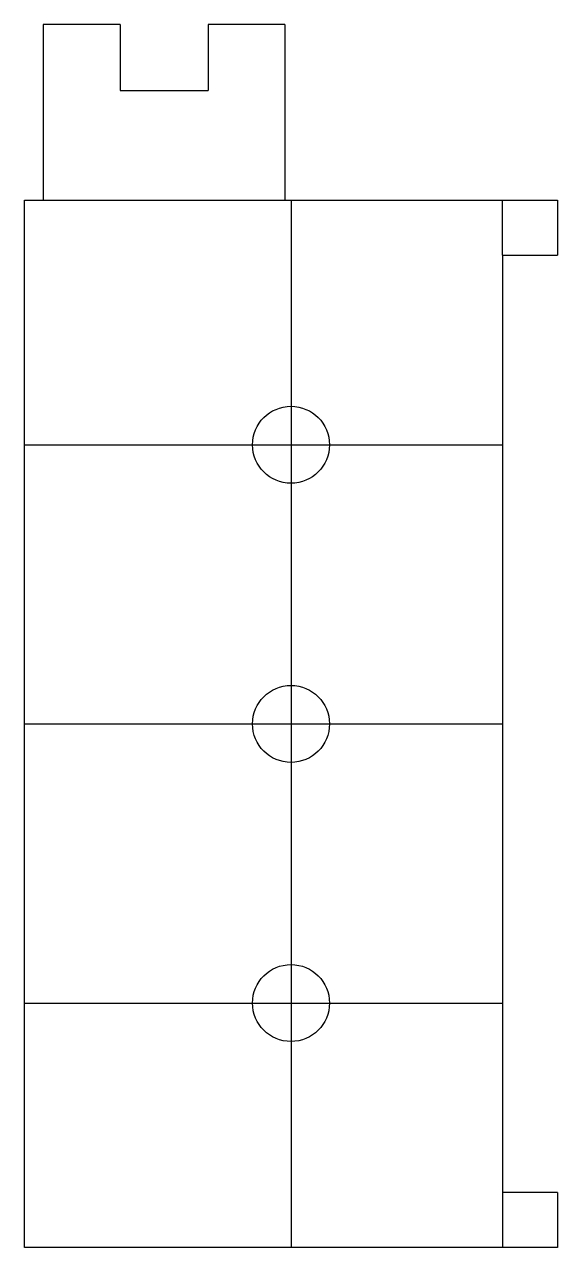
# Model space of a CAD drawing. Extents: x -2.4 to 2.4, y -4.8 to 6.4.
import ezdxf

# ---------------------------------------------------------------- set-up
doc = ezdxf.new("R2010")
doc.units = 0
doc.linetypes.add('点画线', pattern=[18, 12, -2, 2, -2])
for name, color, linetype in [('中心线层', 1, '点画线'), ('粗实线层', 7, 'CONTINUOUS'), ('细实线层', 7, 'CONTINUOUS')]:
    doc.layers.add(name, color=color, linetype=linetype)

msp = doc.modelspace()

# ---------------------------------------------------------------- linework, layer by layer
at = {"layer": '中心线层'}
for p, q in [((0, 4.765), (0, -4.765)), ((-2.425, 0), (1.925, 0))]:
    msp.add_line(p, q, dxfattribs=at)
at = {"layer": '粗实线层'}
for p, q in [((-2.255, 6.365), (-2.255, 4.765)), ((-1.555, 6.365), (-2.255, 6.365)), ((-1.555, 6.365), (-1.555, 5.765)), ((-0.755, 6.365), (-0.755, 5.765)), ((-0.055, 6.365), (-0.755, 6.365)), ((-0.055, 6.365), (-0.055, 4.765)), ((-1.555, 5.765), (-0.755, 5.765)), ((-2.425, -4.765), (-2.425, 4.765)), ((-2.425, 4.765), (2.425, 4.765)), ((1.925, 4.265), (1.925, 4.765)), ((2.425, 4.765), (2.425, 4.265)), ((1.925, 4.265), (1.925, -4.265)), ((1.925, 4.265), (2.425, 4.265)), ((2.425, -4.265), (1.925, -4.265)), ((1.925, -4.265), (1.925, -4.765)), ((2.425, -4.265), (2.425, -4.765)), ((2.425, -4.765), (-2.425, -4.765))]:
    msp.add_line(p, q, dxfattribs=at)
at = {"layer": '细实线层'}
for p, q in [((-2.425, 2.54), (1.925, 2.54)), ((-2.425, -2.54), (1.925, -2.54))]:
    msp.add_line(p, q, dxfattribs=at)
for centre in [(0, 2.54), (0, 0), (0, -2.54)]:
    msp.add_circle(centre, 0.35, dxfattribs=at)

doc.saveas('drawing.dxf')
